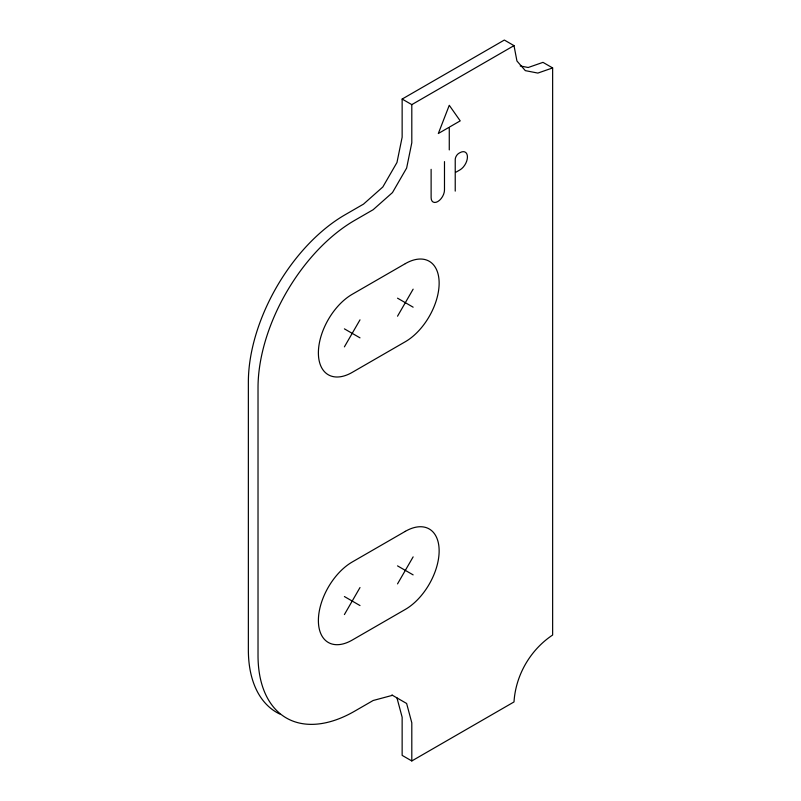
<?xml version="1.0" encoding="UTF-8"?>
<svg xmlns="http://www.w3.org/2000/svg" width="801" height="801" viewBox="0 0 801 801"><rect width="100%" height="100%" fill="white"/><g stroke="black" fill="none" stroke-linecap="round" stroke-linejoin="round"><path stroke-width="1.2" d="M344.4 346.863L359.999 319.839M397.526 316.195L413.136 289.161M344.4 614.567L359.999 587.544M397.526 583.889L413.136 556.865M279.859 714.071A136.611 78.868 -60 0 1 248.36 649.851L248.36 382.147A136.611 78.868 -60 0 1 344.961 214.838L363.504 204.125L382.818 186.993L396.966 162.503L402.142 137.201L402.142 99.054L504.34 40.05L514.002 45.627L516.945 61.006L525.316 70.638L537.851 73.081L552.64 67.935L552.64 635.023C530.302 649.851 515.674 675.173 514.002 701.946L411.804 760.95L402.142 755.373L402.142 717.225L396.966 697.901M402.142 99.054L411.804 104.631L514.002 45.627M448.5 127.639L438.327 133.507L449.271 105.301L460.215 120.871L449.271 127.189L449.271 149.927M455.999 172.165L459.984 169.872A10.533 6.078 -60 0 0 467.434 156.966A10.533 6.078 -60 0 0 459.984 152.671L458.843 153.321A5.126 2.954 -60 0 0 455.228 159.599L455.228 191.109M392.48 695.318L373.166 700.495L354.613 711.198A136.611 78.868 -60 0 1 258.022 655.428L258.022 387.724A136.611 78.868 -60 0 1 354.613 220.415L373.166 209.702L392.48 192.57L406.628 168.08L411.804 142.778L411.804 104.631M520.219 65.952L528.199 67.504L542.978 62.358L552.64 67.935M397.526 298.172L413.136 307.183M344.4 328.851L359.999 337.852M397.526 565.876L413.136 574.888M344.4 596.545L359.999 605.556M391.919 694.988L406.628 703.478L411.804 722.802L411.804 760.95M444.485 161.612L444.485 189.977A9.452 5.457 -60 0 1 437.807 201.552A9.452 5.457 -60 0 1 431.118 197.687L431.118 169.331M405.326 263.639L352.2 294.307A47.81 27.604 -60 0 0 318.387 352.871A47.81 27.604 -60 0 0 352.2 372.395L405.326 341.717A47.81 27.604 -60 0 0 439.138 283.154A47.81 27.604 -60 0 0 405.326 263.639M405.326 531.343L352.2 562.012A47.81 27.604 -60 0 0 318.387 620.575A47.81 27.604 -60 0 0 352.2 640.089L405.326 609.421A47.81 27.604 -60 0 0 439.138 550.858A47.81 27.604 -60 0 0 405.326 531.343"/></g></svg>
